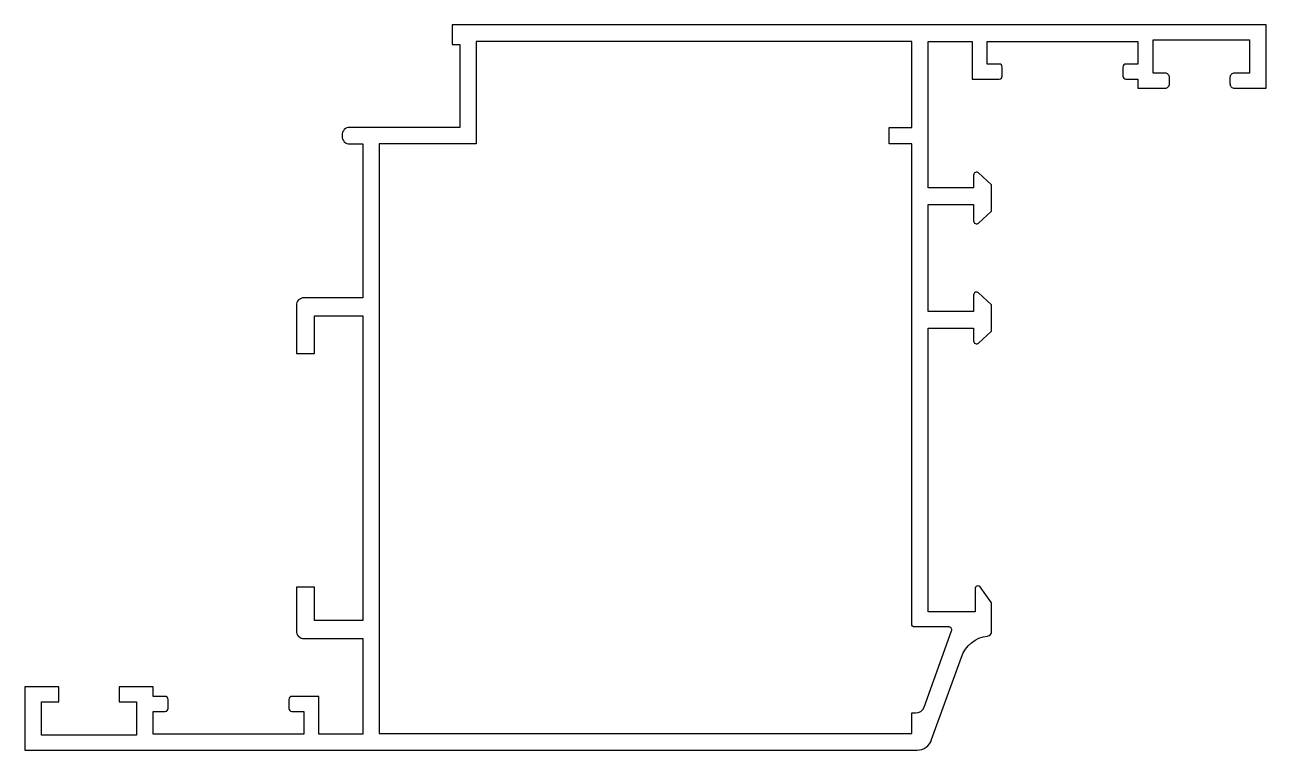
# Model space of a CAD drawing. Extents: x 112.3 to 194.6, y 189.5 to 237.6.
import ezdxf

# ---------------------------------------------------------------- set-up
doc = ezdxf.new("R2010")
doc.units = 0
doc.layers.get('0').update_dxf_attribs({"linetype": 'CONTINUOUS'})
doc.layers.add('ERCAN1', color=220, linetype='CONTINUOUS')

msp = doc.modelspace()

# ---------------------------------------------------------------- linework, layer by layer
msp.add_lwpolyline([(171.329, 191.969, 0.315445), (171.893, 192.364), (173.726, 197.409, 0.516995), (173.538, 197.676), (171.278, 197.676, -0.414214), (171.078, 197.876), (171.078, 229.702), (169.578, 229.702), (169.578, 230.802), (171.078, 230.802), (171.078, 236.502), (142.208, 236.502), (142.208, 229.702), (135.778, 229.702), (135.778, 190.602), (171.078, 190.602), (171.078, 191.969)], format="xyb", close=True)
at = {"layer": 'ERCAN1', "color": 7}
msp.add_lwpolyline([(175.514, 227.781, 0.654873), (175.178, 227.634), (175.178, 226.793), (172.178, 226.793), (172.178, 236.502), (175.078, 236.502), (175.078, 234.002), (176.878, 234.002, 0.414214), (177.078, 234.202), (177.078, 234.802, 0.414214), (176.878, 235.002), (176.078, 235.002), (176.078, 236.502), (186.078, 236.502), (186.078, 235.002), (185.278, 235.002, 0.414214), (185.078, 234.802), (185.078, 234.202, 0.414214), (185.278, 234.002), (186.078, 234.002), (186.078, 233.402), (187.878, 233.402, 0.414214), (188.178, 233.702), (188.178, 234.102, 0.414214), (187.878, 234.402), (187.078, 234.402), (187.078, 236.602), (193.478, 236.602), (193.478, 234.402), (192.478, 234.402, 0.414214), (192.178, 234.102), (192.178, 233.702, 0.414214), (192.478, 233.402), (194.578, 233.402), (194.578, 237.602), (140.608, 237.602), (140.608, 236.302), (141.108, 236.302), (141.108, 230.802), (133.811, 230.802, 0.414214), (133.311, 230.302), (133.311, 230.202, 0.414214), (133.811, 229.702), (134.678, 229.702), (134.678, 219.502), (130.781, 219.502, 0.414214), (130.281, 219.002), (130.281, 215.802), (131.481, 215.802), (131.481, 218.302), (134.678, 218.302), (134.678, 198.102), (131.481, 198.102), (131.481, 200.302), (130.281, 200.302), (130.281, 197.402, 0.414214), (130.781, 196.902), (134.678, 196.902), (134.678, 190.902), (134.678, 190.602), (134.678, 190.567), (131.778, 190.567), (131.778, 193.067), (129.978, 193.067, 0.414214), (129.778, 192.867), (129.778, 192.267, 0.414214), (129.978, 192.067), (130.778, 192.067), (130.778, 190.567), (120.778, 190.567), (120.778, 192.067), (121.578, 192.067, 0.414214), (121.778, 192.267), (121.778, 192.867, 0.414214), (121.578, 193.067), (120.778, 193.067), (120.778, 193.702), (118.528, 193.702), (118.528, 192.702), (119.678, 192.702), (119.678, 190.502), (113.378, 190.502), (113.378, 191.002), (113.378, 192.702), (114.528, 192.702), (114.528, 193.702), (112.278, 193.702), (112.278, 189.502), (171.443, 189.502, 0.327998), (172.397, 190.204), (174.388, 195.673, -0.301743), (176.106, 197.067, 0.386499), (176.378, 197.365), (176.378, 199.276), (175.619, 200.334, 0.668179), (175.278, 200.193), (175.278, 198.676), (172.178, 198.676), (172.178, 217.489), (175.178, 217.489), (175.178, 216.648, 0.654873), (175.514, 216.501), (176.378, 217.289), (176.378, 219.039), (175.514, 219.827, 0.654873), (175.178, 219.68), (175.178, 218.589), (172.178, 218.589), (172.178, 225.693), (175.178, 225.693), (175.178, 224.602, 0.654873), (175.514, 224.455), (176.378, 225.243), (176.378, 226.993)], format="xyb", close=True, dxfattribs=at)

doc.saveas('drawing.dxf')
